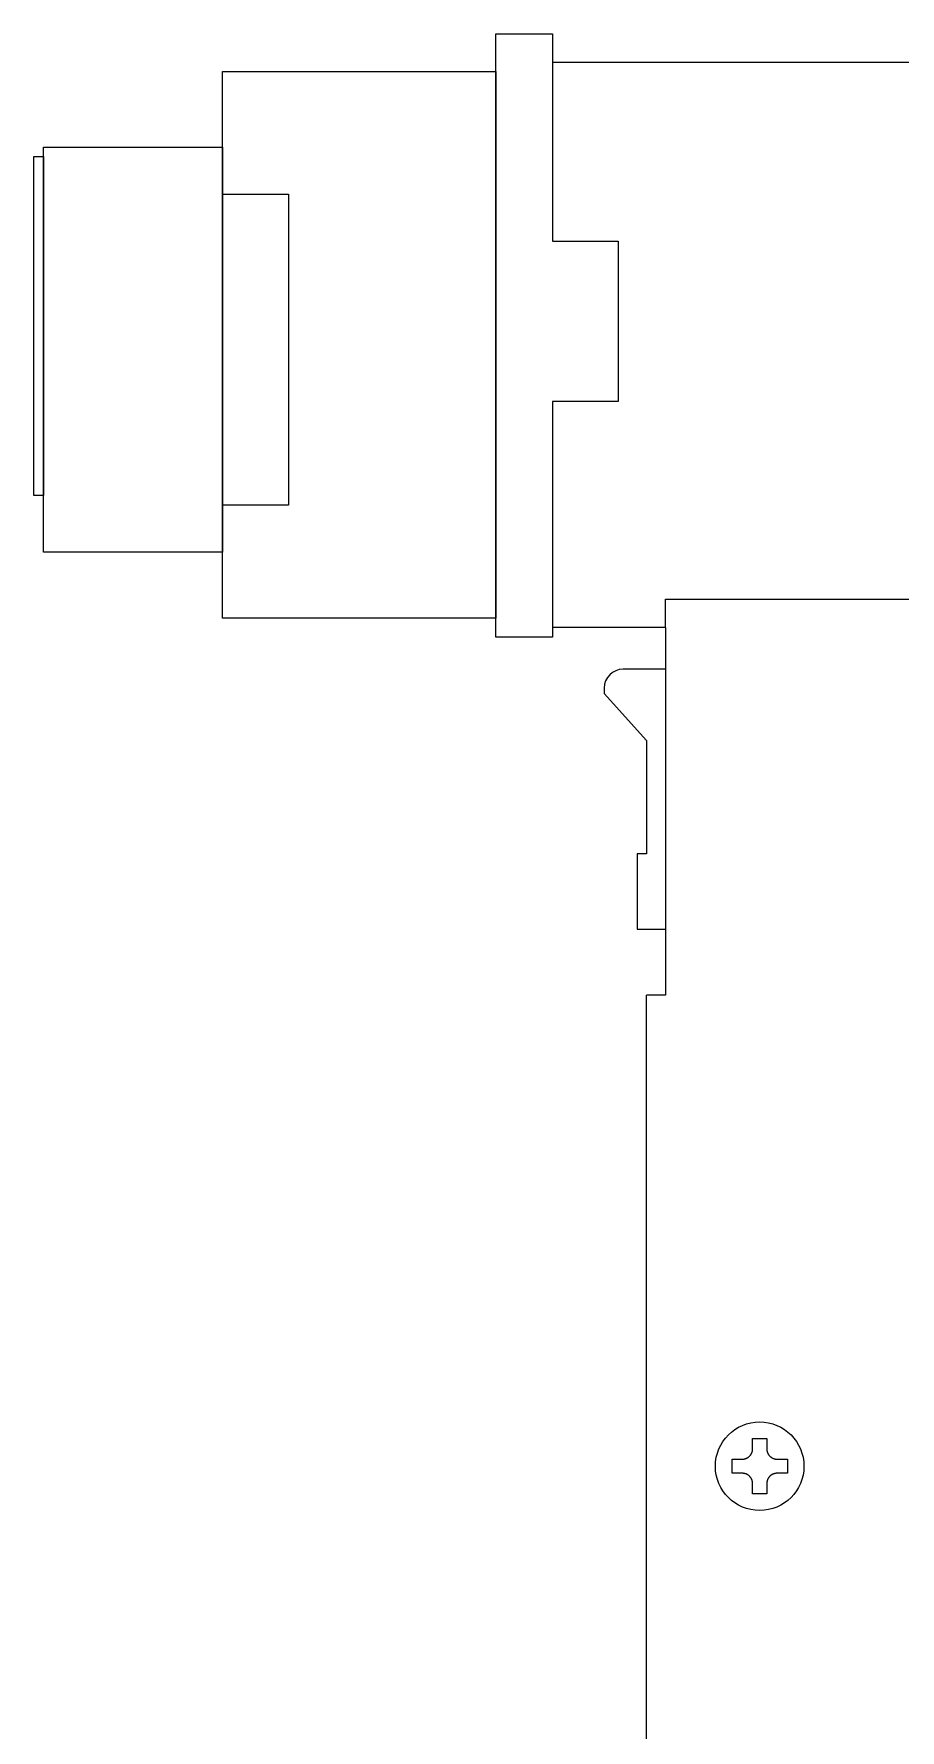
# Model space of a CAD drawing. Header units: millimetres. Extents: x -2880 to 3894, y -2977 to 4857.
# Drawn here: x -1483.3 to -1402.5, y -1702.8 to -1544.5 of the extents above; entities that cross this region are included whole.
import ezdxf

# ---------------------------------------------------------------- set-up
doc = ezdxf.new("R2010")
doc.units = ezdxf.units.MM
doc.header["$MEASUREMENT"] = 0
doc.layers.add('_0-0_', color=7, linetype='Continuous')

msp = doc.modelspace()

# ---------------------------------------------------------------- linework, layer by layer
at = {"layer": '_0-0_', "color": 3, "linetype": 'Continuous'}
for p, q in [((-1440.226, -1600.755), (-1440.226, -1544.469)), ((-1440.226, -1544.469), (-1434.949, -1544.469)), ((-1434.949, -1544.469), (-1434.949, -1563.817)), ((-1465.73, -1547.987), (-1440.226, -1547.987)), ((-1465.73, -1598.996), (-1465.73, -1547.987)), ((-1440.226, -1547.987), (-1440.226, -1598.996)), ((-1434.949, -1547.108), (-1379.543, -1547.108)), ((-1483.32, -1555.902), (-1482.44, -1555.902)), ((-1483.32, -1587.563), (-1483.32, -1555.902)), ((-1482.44, -1555.023), (-1465.73, -1555.023)), ((-1482.44, -1592.84), (-1482.44, -1555.023)), ((-1482.44, -1555.902), (-1482.44, -1587.563)), ((-1465.73, -1555.023), (-1465.73, -1592.84)), ((-1465.73, -1559.42), (-1459.574, -1559.42)), ((-1459.574, -1559.42), (-1459.574, -1588.442)), ((-1434.949, -1563.817), (-1428.793, -1563.817)), ((-1428.793, -1563.817), (-1428.793, -1578.768)), ((-1434.949, -1578.768), (-1434.949, -1600.755)), ((-1428.793, -1578.768), (-1434.949, -1578.768)), ((-1482.44, -1587.563), (-1483.32, -1587.563)), ((-1459.574, -1588.442), (-1465.73, -1588.442)), ((-1465.73, -1592.84), (-1482.44, -1592.84)), ((-1424.395, -1599.875), (-1424.395, -1597.237)), ((-1424.395, -1597.237), (-1400.639, -1597.237)), ((-1440.226, -1598.996), (-1465.73, -1598.996)), ((-1424.395, -1599.875), (-1434.949, -1599.875)), ((-1424.395, -1599.875), (-1424.395, -1634.175)), ((-1434.949, -1600.755), (-1440.226, -1600.755)), ((-1424.395, -1603.765), (-1428.353, -1603.765)), ((-1430.112, -1605.524), (-1430.112, -1606.032)), ((-1430.112, -1606.032), (-1426.154, -1610.429)), ((-1426.154, -1610.429), (-1426.154, -1620.983)), ((-1426.154, -1620.983), (-1427.034, -1620.983)), ((-1427.034, -1620.983), (-1427.034, -1628.018)), ((-1427.034, -1628.018), (-1424.395, -1628.018)), ((-1424.395, -1634.175), (-1426.154, -1634.175)), ((-1426.154, -1738.831), (-1426.154, -1634.175)), ((-1416.26, -1675.564), (-1414.941, -1675.564)), ((-1416.26, -1676.526), (-1416.26, -1675.564)), ((-1414.941, -1675.564), (-1414.941, -1676.526)), ((-1418.184, -1678.807), (-1418.184, -1677.488)), ((-1418.184, -1677.488), (-1417.222, -1677.488)), ((-1417.222, -1677.488), (-1417.199, -1677.488)), ((-1417.199, -1677.488), (-1417.175, -1677.487)), ((-1417.175, -1677.487), (-1417.152, -1677.486)), ((-1417.152, -1677.486), (-1417.128, -1677.484)), ((-1417.128, -1677.484), (-1417.105, -1677.481)), ((-1417.105, -1677.481), (-1417.081, -1677.478)), ((-1417.081, -1677.478), (-1417.058, -1677.474)), ((-1417.058, -1677.474), (-1417.035, -1677.47)), ((-1417.035, -1677.47), (-1417.012, -1677.465)), ((-1417.012, -1677.465), (-1416.989, -1677.459)), ((-1416.989, -1677.459), (-1416.966, -1677.453)), ((-1416.966, -1677.453), (-1416.943, -1677.447)), ((-1416.943, -1677.447), (-1416.921, -1677.44)), ((-1416.921, -1677.44), (-1416.898, -1677.432)), ((-1416.898, -1677.432), (-1416.876, -1677.424)), ((-1416.876, -1677.424), (-1416.854, -1677.415)), ((-1416.854, -1677.415), (-1416.832, -1677.406)), ((-1416.832, -1677.406), (-1416.811, -1677.396)), ((-1416.811, -1677.396), (-1416.79, -1677.385)), ((-1416.79, -1677.385), (-1416.769, -1677.375)), ((-1416.769, -1677.375), (-1416.748, -1677.363)), ((-1416.748, -1677.363), (-1416.728, -1677.351)), ((-1416.728, -1677.351), (-1416.708, -1677.339)), ((-1416.708, -1677.339), (-1416.688, -1677.326)), ((-1416.688, -1677.326), (-1416.668, -1677.313)), ((-1416.668, -1677.313), (-1416.649, -1677.299)), ((-1416.649, -1677.299), (-1416.63, -1677.285)), ((-1416.63, -1677.285), (-1416.612, -1677.27)), ((-1416.612, -1677.27), (-1416.594, -1677.255)), ((-1416.594, -1677.255), (-1416.576, -1677.239)), ((-1416.576, -1677.239), (-1416.559, -1677.223)), ((-1416.559, -1677.223), (-1416.542, -1677.206)), ((-1416.542, -1677.206), (-1416.526, -1677.189)), ((-1416.526, -1677.189), (-1416.51, -1677.172)), ((-1416.51, -1677.172), (-1416.494, -1677.154)), ((-1416.494, -1677.154), (-1416.479, -1677.136)), ((-1416.479, -1677.136), (-1416.464, -1677.118)), ((-1416.464, -1677.118), (-1416.45, -1677.099)), ((-1416.45, -1677.099), (-1416.436, -1677.08)), ((-1416.436, -1677.08), (-1416.422, -1677.061)), ((-1416.422, -1677.061), (-1416.41, -1677.041)), ((-1416.41, -1677.041), (-1416.397, -1677.021)), ((-1416.397, -1677.021), (-1416.385, -1677)), ((-1416.385, -1677), (-1416.374, -1676.98)), ((-1416.374, -1676.98), (-1416.363, -1676.959)), ((-1416.363, -1676.959), (-1416.353, -1676.937)), ((-1416.353, -1676.937), (-1416.343, -1676.916)), ((-1416.343, -1676.916), (-1416.334, -1676.894)), ((-1416.334, -1676.894), (-1416.325, -1676.872)), ((-1416.325, -1676.872), (-1416.317, -1676.85)), ((-1416.317, -1676.85), (-1416.309, -1676.828)), ((-1416.309, -1676.828), (-1416.302, -1676.805)), ((-1416.302, -1676.805), (-1416.295, -1676.783)), ((-1416.295, -1676.783), (-1416.289, -1676.76)), ((-1416.289, -1676.76), (-1416.284, -1676.737)), ((-1416.284, -1676.737), (-1416.279, -1676.714)), ((-1416.279, -1676.714), (-1416.275, -1676.691)), ((-1416.275, -1676.691), (-1416.271, -1676.667)), ((-1416.271, -1676.667), (-1416.268, -1676.644)), ((-1416.268, -1676.644), (-1416.265, -1676.62)), ((-1416.265, -1676.62), (-1416.263, -1676.597)), ((-1416.263, -1676.597), (-1416.262, -1676.573)), ((-1416.262, -1676.573), (-1416.261, -1676.55)), ((-1416.261, -1676.55), (-1416.26, -1676.526)), ((-1414.941, -1676.526), (-1414.941, -1676.55)), ((-1414.941, -1676.55), (-1414.94, -1676.573)), ((-1414.94, -1676.573), (-1414.939, -1676.597)), ((-1414.939, -1676.597), (-1414.937, -1676.62)), ((-1414.937, -1676.62), (-1414.934, -1676.644)), ((-1414.934, -1676.644), (-1414.931, -1676.667)), ((-1414.931, -1676.667), (-1414.927, -1676.691)), ((-1414.927, -1676.691), (-1414.923, -1676.714)), ((-1414.923, -1676.714), (-1414.918, -1676.737)), ((-1414.918, -1676.737), (-1414.912, -1676.76)), ((-1414.912, -1676.76), (-1414.906, -1676.783)), ((-1414.906, -1676.783), (-1414.9, -1676.805)), ((-1414.9, -1676.805), (-1414.893, -1676.828)), ((-1414.893, -1676.828), (-1414.885, -1676.85)), ((-1414.885, -1676.85), (-1414.877, -1676.872)), ((-1414.877, -1676.872), (-1414.868, -1676.894)), ((-1414.868, -1676.894), (-1414.859, -1676.916)), ((-1414.859, -1676.916), (-1414.849, -1676.937)), ((-1414.849, -1676.937), (-1414.839, -1676.959)), ((-1414.839, -1676.959), (-1414.828, -1676.98)), ((-1414.828, -1676.98), (-1414.816, -1677)), ((-1414.816, -1677), (-1414.804, -1677.021)), ((-1414.804, -1677.021), (-1414.792, -1677.041)), ((-1414.792, -1677.041), (-1414.779, -1677.061)), ((-1414.779, -1677.061), (-1414.766, -1677.08)), ((-1414.766, -1677.08), (-1414.752, -1677.099)), ((-1414.752, -1677.099), (-1414.738, -1677.118)), ((-1414.738, -1677.118), (-1414.723, -1677.136)), ((-1414.723, -1677.136), (-1414.708, -1677.154)), ((-1414.708, -1677.154), (-1414.692, -1677.172)), ((-1414.692, -1677.172), (-1414.676, -1677.189)), ((-1414.676, -1677.189), (-1414.66, -1677.206)), ((-1414.66, -1677.206), (-1414.643, -1677.223)), ((-1414.643, -1677.223), (-1414.625, -1677.239)), ((-1414.625, -1677.239), (-1414.608, -1677.255)), ((-1414.608, -1677.255), (-1414.59, -1677.27)), ((-1414.59, -1677.27), (-1414.571, -1677.285)), ((-1414.571, -1677.285), (-1414.552, -1677.299)), ((-1414.552, -1677.299), (-1414.533, -1677.313)), ((-1414.533, -1677.313), (-1414.514, -1677.326)), ((-1414.514, -1677.326), (-1414.494, -1677.339)), ((-1414.494, -1677.339), (-1414.474, -1677.351)), ((-1414.474, -1677.351), (-1414.454, -1677.363)), ((-1414.454, -1677.363), (-1414.433, -1677.375)), ((-1414.433, -1677.375), (-1414.412, -1677.385)), ((-1414.412, -1677.385), (-1414.391, -1677.396)), ((-1414.391, -1677.396), (-1414.369, -1677.406)), ((-1414.369, -1677.406), (-1414.347, -1677.415)), ((-1414.347, -1677.415), (-1414.326, -1677.424)), ((-1414.326, -1677.424), (-1414.303, -1677.432)), ((-1414.303, -1677.432), (-1414.281, -1677.44)), ((-1414.281, -1677.44), (-1414.259, -1677.447)), ((-1414.259, -1677.447), (-1414.236, -1677.453)), ((-1414.236, -1677.453), (-1414.213, -1677.459)), ((-1414.213, -1677.459), (-1414.19, -1677.465)), ((-1414.19, -1677.465), (-1414.167, -1677.47)), ((-1414.167, -1677.47), (-1414.144, -1677.474)), ((-1414.144, -1677.474), (-1414.12, -1677.478)), ((-1414.12, -1677.478), (-1414.097, -1677.481)), ((-1414.097, -1677.481), (-1414.074, -1677.484)), ((-1414.074, -1677.484), (-1414.05, -1677.486)), ((-1414.05, -1677.486), (-1414.027, -1677.487)), ((-1414.027, -1677.487), (-1414.003, -1677.488)), ((-1414.003, -1677.488), (-1413.979, -1677.488)), ((-1413.979, -1677.488), (-1413.017, -1677.488)), ((-1413.017, -1677.488), (-1413.017, -1678.807)), ((-1417.222, -1678.807), (-1418.184, -1678.807)), ((-1417.199, -1678.808), (-1417.222, -1678.807)), ((-1417.175, -1678.809), (-1417.199, -1678.808)), ((-1417.152, -1678.81), (-1417.175, -1678.809)), ((-1417.128, -1678.812), (-1417.152, -1678.81)), ((-1417.105, -1678.815), (-1417.128, -1678.812)), ((-1417.081, -1678.818), (-1417.105, -1678.815)), ((-1417.058, -1678.822), (-1417.081, -1678.818)), ((-1417.035, -1678.826), (-1417.058, -1678.822)), ((-1417.012, -1678.831), (-1417.035, -1678.826)), ((-1416.989, -1678.836), (-1417.012, -1678.831)), ((-1416.966, -1678.842), (-1416.989, -1678.836)), ((-1416.943, -1678.849), (-1416.966, -1678.842)), ((-1416.921, -1678.856), (-1416.943, -1678.849)), ((-1416.898, -1678.864), (-1416.921, -1678.856)), ((-1416.876, -1678.872), (-1416.898, -1678.864)), ((-1416.854, -1678.881), (-1416.876, -1678.872)), ((-1416.832, -1678.89), (-1416.854, -1678.881)), ((-1416.811, -1678.9), (-1416.832, -1678.89)), ((-1416.79, -1678.91), (-1416.811, -1678.9)), ((-1416.769, -1678.921), (-1416.79, -1678.91)), ((-1416.748, -1678.932), (-1416.769, -1678.921)), ((-1416.728, -1678.944), (-1416.748, -1678.932)), ((-1416.708, -1678.957), (-1416.728, -1678.944)), ((-1416.688, -1678.97), (-1416.708, -1678.957)), ((-1416.668, -1678.983), (-1416.688, -1678.97)), ((-1416.649, -1678.997), (-1416.668, -1678.983)), ((-1416.63, -1679.011), (-1416.649, -1678.997)), ((-1416.612, -1679.026), (-1416.63, -1679.011)), ((-1416.594, -1679.041), (-1416.612, -1679.026)), ((-1416.576, -1679.057), (-1416.594, -1679.041)), ((-1416.559, -1679.073), (-1416.576, -1679.057)), ((-1416.542, -1679.089), (-1416.559, -1679.073)), ((-1416.526, -1679.106), (-1416.542, -1679.089)), ((-1416.51, -1679.123), (-1416.526, -1679.106)), ((-1416.494, -1679.141), (-1416.51, -1679.123)), ((-1416.479, -1679.159), (-1416.494, -1679.141)), ((-1416.464, -1679.178), (-1416.479, -1679.159)), ((-1416.45, -1679.196), (-1416.464, -1679.178)), ((-1416.436, -1679.216), (-1416.45, -1679.196)), ((-1416.422, -1679.235), (-1416.436, -1679.216)), ((-1416.41, -1679.255), (-1416.422, -1679.235)), ((-1416.397, -1679.275), (-1416.41, -1679.255)), ((-1416.385, -1679.295), (-1416.397, -1679.275)), ((-1416.374, -1679.316), (-1416.385, -1679.295)), ((-1416.363, -1679.337), (-1416.374, -1679.316)), ((-1416.353, -1679.358), (-1416.363, -1679.337)), ((-1416.343, -1679.38), (-1416.353, -1679.358)), ((-1416.334, -1679.401), (-1416.343, -1679.38)), ((-1416.325, -1679.423), (-1416.334, -1679.401)), ((-1416.317, -1679.445), (-1416.325, -1679.423)), ((-1416.309, -1679.468), (-1416.317, -1679.445)), ((-1416.302, -1679.49), (-1416.309, -1679.468)), ((-1416.295, -1679.513), (-1416.302, -1679.49)), ((-1416.289, -1679.536), (-1416.295, -1679.513)), ((-1416.284, -1679.559), (-1416.289, -1679.536)), ((-1416.279, -1679.582), (-1416.284, -1679.559)), ((-1416.275, -1679.605), (-1416.279, -1679.582)), ((-1414.923, -1679.582), (-1414.927, -1679.605)), ((-1414.918, -1679.559), (-1414.923, -1679.582)), ((-1414.912, -1679.536), (-1414.918, -1679.559)), ((-1414.906, -1679.513), (-1414.912, -1679.536)), ((-1414.9, -1679.49), (-1414.906, -1679.513)), ((-1414.893, -1679.468), (-1414.9, -1679.49)), ((-1414.885, -1679.445), (-1414.893, -1679.468)), ((-1414.877, -1679.423), (-1414.885, -1679.445)), ((-1414.868, -1679.401), (-1414.877, -1679.423)), ((-1414.859, -1679.38), (-1414.868, -1679.401)), ((-1414.849, -1679.358), (-1414.859, -1679.38)), ((-1414.839, -1679.337), (-1414.849, -1679.358)), ((-1414.828, -1679.316), (-1414.839, -1679.337)), ((-1414.816, -1679.295), (-1414.828, -1679.316)), ((-1414.804, -1679.275), (-1414.816, -1679.295)), ((-1414.792, -1679.255), (-1414.804, -1679.275)), ((-1414.779, -1679.235), (-1414.792, -1679.255)), ((-1414.766, -1679.216), (-1414.779, -1679.235)), ((-1414.752, -1679.196), (-1414.766, -1679.216)), ((-1414.738, -1679.178), (-1414.752, -1679.196)), ((-1414.723, -1679.159), (-1414.738, -1679.178)), ((-1414.708, -1679.141), (-1414.723, -1679.159)), ((-1414.692, -1679.123), (-1414.708, -1679.141)), ((-1414.676, -1679.106), (-1414.692, -1679.123)), ((-1414.66, -1679.089), (-1414.676, -1679.106)), ((-1414.643, -1679.073), (-1414.66, -1679.089)), ((-1414.625, -1679.057), (-1414.643, -1679.073)), ((-1414.608, -1679.041), (-1414.625, -1679.057)), ((-1414.59, -1679.026), (-1414.608, -1679.041)), ((-1414.571, -1679.011), (-1414.59, -1679.026)), ((-1414.552, -1678.997), (-1414.571, -1679.011)), ((-1414.533, -1678.983), (-1414.552, -1678.997)), ((-1414.514, -1678.97), (-1414.533, -1678.983)), ((-1414.494, -1678.957), (-1414.514, -1678.97)), ((-1414.474, -1678.944), (-1414.494, -1678.957)), ((-1414.454, -1678.932), (-1414.474, -1678.944)), ((-1414.433, -1678.921), (-1414.454, -1678.932)), ((-1414.412, -1678.91), (-1414.433, -1678.921)), ((-1414.391, -1678.9), (-1414.412, -1678.91)), ((-1414.369, -1678.89), (-1414.391, -1678.9)), ((-1414.347, -1678.881), (-1414.369, -1678.89)), ((-1414.326, -1678.872), (-1414.347, -1678.881)), ((-1414.303, -1678.864), (-1414.326, -1678.872)), ((-1414.281, -1678.856), (-1414.303, -1678.864)), ((-1414.259, -1678.849), (-1414.281, -1678.856)), ((-1414.236, -1678.842), (-1414.259, -1678.849)), ((-1414.213, -1678.836), (-1414.236, -1678.842)), ((-1414.19, -1678.831), (-1414.213, -1678.836)), ((-1414.167, -1678.826), (-1414.19, -1678.831)), ((-1414.144, -1678.822), (-1414.167, -1678.826)), ((-1414.12, -1678.818), (-1414.144, -1678.822)), ((-1414.097, -1678.815), (-1414.12, -1678.818)), ((-1414.074, -1678.812), (-1414.097, -1678.815)), ((-1414.05, -1678.81), (-1414.074, -1678.812)), ((-1414.027, -1678.809), (-1414.05, -1678.81)), ((-1414.003, -1678.808), (-1414.027, -1678.809)), ((-1413.979, -1678.807), (-1414.003, -1678.808)), ((-1413.017, -1678.807), (-1413.979, -1678.807)), ((-1416.271, -1679.628), (-1416.275, -1679.605)), ((-1416.268, -1679.652), (-1416.271, -1679.628)), ((-1416.265, -1679.675), (-1416.268, -1679.652)), ((-1416.263, -1679.699), (-1416.265, -1679.675)), ((-1416.262, -1679.722), (-1416.263, -1679.699)), ((-1416.261, -1679.746), (-1416.262, -1679.722)), ((-1416.26, -1679.769), (-1416.261, -1679.746)), ((-1416.26, -1680.731), (-1416.26, -1679.769)), ((-1414.941, -1680.731), (-1416.26, -1680.731)), ((-1414.94, -1679.722), (-1414.941, -1679.746)), ((-1414.941, -1679.746), (-1414.941, -1679.769)), ((-1414.941, -1679.769), (-1414.941, -1680.731)), ((-1414.939, -1679.699), (-1414.94, -1679.722)), ((-1414.937, -1679.675), (-1414.939, -1679.699)), ((-1414.934, -1679.652), (-1414.937, -1679.675)), ((-1414.931, -1679.628), (-1414.934, -1679.652)), ((-1414.927, -1679.605), (-1414.931, -1679.628))]:
    msp.add_line(p, q, dxfattribs=at)
msp.add_circle((-1415.601, -1678.148), 4.133, dxfattribs=at)
msp.add_arc((-1428.353, -1605.524), 1.759, 90, 180, dxfattribs=at)

doc.saveas('drawing.dxf')
